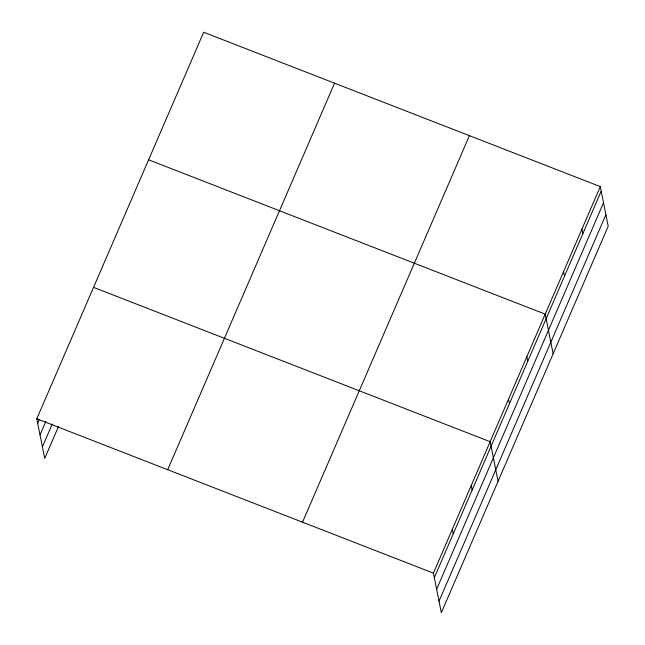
<?xml version="1.0" encoding="UTF-8"?>
<svg xmlns="http://www.w3.org/2000/svg" width="645" height="645" viewBox="0 0 645 645"><rect width="100%" height="100%" fill="white"/><g stroke="black" fill="none" stroke-linecap="round" stroke-linejoin="round"><path stroke-width="0.97" d="M58.51 426.458L44.715 458.401L36.797 418.774L203.675 32.25L600.285 186.599L608.203 226.226L441.325 612.75L433.408 573.123L600.285 186.599M37.716 423.354L39.289 419.701M40.022 434.915L45.932 421.225M42.409 446.832L52.253 424.015M167.684 469.713L334.553 83.189M302.529 522.192L469.399 135.668M434.327 577.702L601.196 191.178M436.633 589.272L603.51 202.748M439.019 601.18L605.889 214.664M148.6 159.807L545.219 314.155L553.136 353.783M93.533 287.356L490.152 441.704L498.069 481.331M36.797 418.774L433.408 573.123M581.927 229.12L582.846 233.7M563.569 271.634L564.488 276.213M526.86 356.669L527.771 361.248M508.502 399.191L509.421 403.77M471.237 485.516L472.148 490.087M452.322 529.319L453.241 533.899"/></g></svg>
